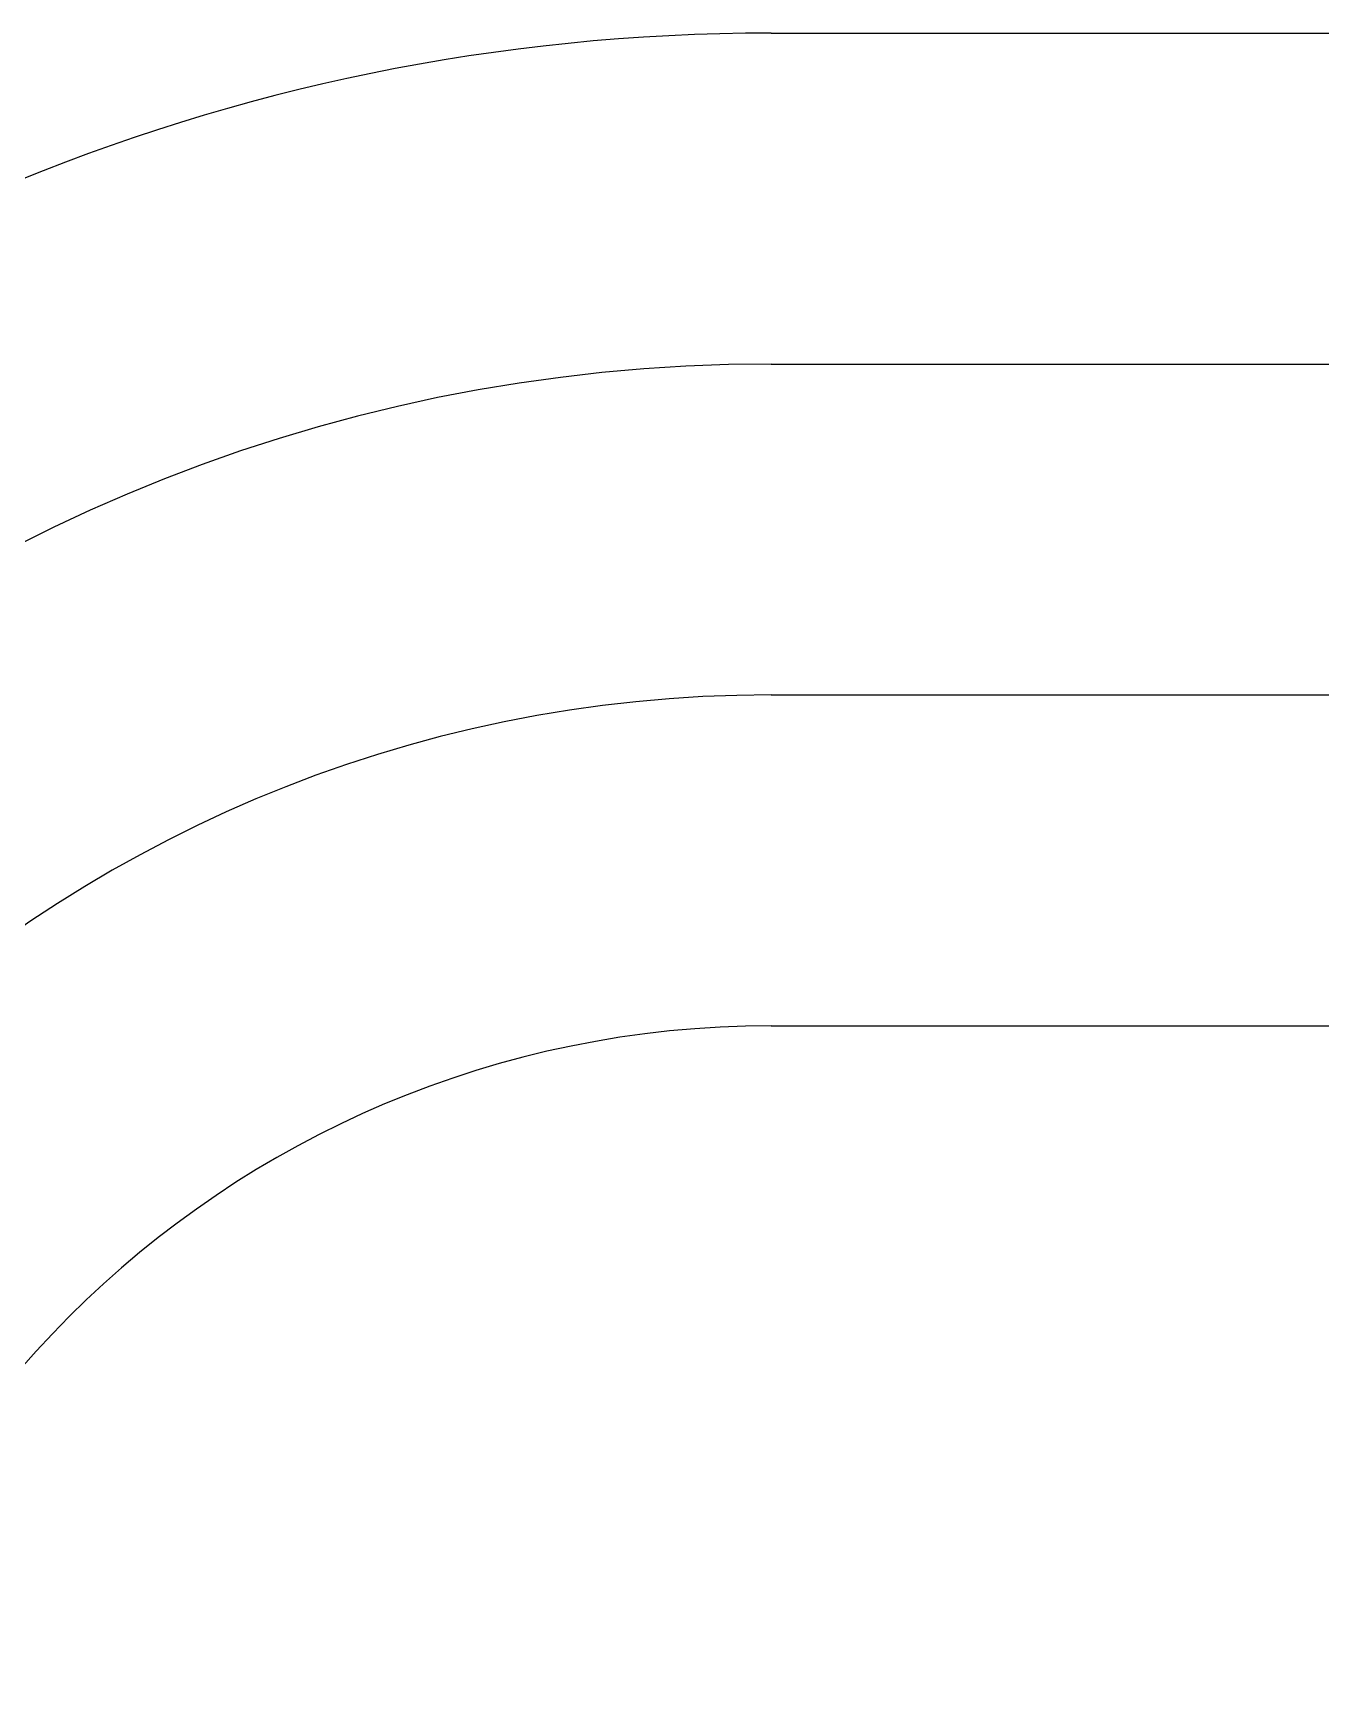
# Model space of a CAD drawing. Header units: inches. Extents: x 0 to 1813292486, y 0 to 3473589894.
# Drawn here: x 600532337.2 to 600532596.6, y 3473290884.8 to 3473291218 of the extents above; entities that cross this region are included whole.
import ezdxf

# ---------------------------------------------------------------- set-up
doc = ezdxf.new("R2010")
doc.units = ezdxf.units.IN
doc.header["$LTSCALE"] = 1000
doc.header["$MEASUREMENT"] = 0
for name, color, linetype in [('A-Anno-Note', 241, 'Continuous'), ('AX-MALL-P02-200$0$A-Anno-Note', 241, 'Continuous'), ('AX-MALL-WALL-P02$0$A-Anno-Note', 241, 'Continuous'), ('AX-MALL-WALL-P02-QT$0$A-Detl-Thin', 131, 'Continuous'), ('AX-MALL-WALL-P02-QT$0$AX-MALL-WALL-P02-QT$0$A-Curt', 151, 'Continuous')]:
    doc.layers.add(name, color=color, linetype=linetype)

# ---------------------------------------------------------------- blocks, each defined once
blk = doc.blocks.new('AX-MALL-WALL-P02-QT$0$fegehrthr')
at = {"layer": 'AX-MALL-WALL-P02-QT$0$AX-MALL-WALL-P02-QT$0$A-Curt'}
for p, q in [((210627.12, 135111.33), (220849.15, 135111.33)), ((210627.12, 135044.67), (220849.15, 135044.67)), ((210627.12, 134978), (220849.15, 134978)), ((210627.12, 134911.33), (220849.15, 134911.33))]:
    blk.add_line(p, q, dxfattribs=at)
for radius in [400, 333.33, 266.67, 200]:
    blk.add_arc((210627.12, 134711.33), radius, 90, 180, dxfattribs=at)
blk = doc.blocks.new('AX-MALL-WALL-P02-QT')
at = {"layer": 'AX-MALL-WALL-P02-QT$0$A-Detl-Thin', "rotation": 339.5681613092246}
blk.add_blockref('AX-MALL-WALL-P02-QT$0$fegehrthr', (600121810.72, 3473109514.68), dxfattribs=at)
blk = doc.blocks.new('AX-MALL-WALL-P02')
at = {"layer": 'AX-MALL-WALL-P02$0$A-Anno-Note'}
blk.add_blockref('AX-MALL-WALL-P02-QT', (0, 0), dxfattribs=at)
blk = doc.blocks.new('AX-MALL-P02-200')
at = {"layer": 'AX-MALL-P02-200$0$A-Anno-Note'}
blk.add_blockref('AX-MALL-WALL-P02', (0, 0), dxfattribs=at)

msp = doc.modelspace()

# ---------------------------------------------------------------- block references
at = {"layer": 'A-Anno-Note', "rotation": 20.43183869077545}
msp.add_blockref('AX-MALL-P02-200', (1250392458.53, 9048125.68), dxfattribs=at)

doc.saveas('drawing.dxf')
